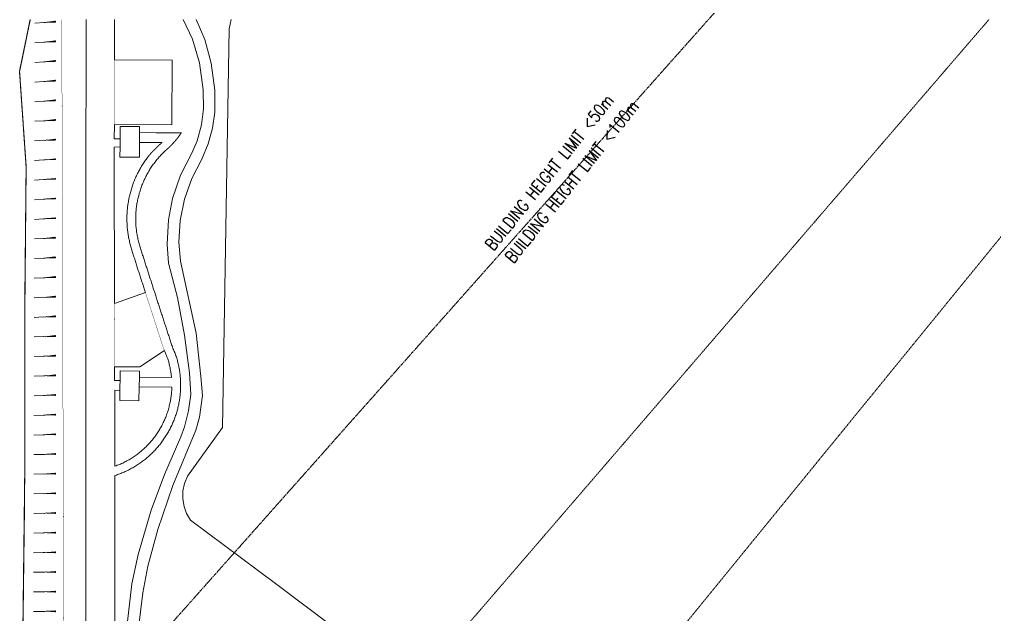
# Model space of a CAD drawing. Header units: millimetres. Extents: x 833924389 to 835767163, y 817400000 to 818811854.
# Drawn here: x 833941157 to 834141050, y 817878026 to 817999999 of the extents above; entities that cross this region are included whole.
import ezdxf

# ---------------------------------------------------------------- set-up
doc = ezdxf.new("R2010")
doc.units = ezdxf.units.MM
doc.header["$LTSCALE"] = 10
doc.header["$MEASUREMENT"] = 0
for name, pattern in [('11sw3b$0$B1_DASHED', [6.5, 1, 5, -0.5]), ('11sw3b$0$B1_HIDDEN', [5.5, 0, 5, -0.5]), ('CENTER', [2, 1.25, -0.25, 0.25, -0.25]), ('DGN Style 2', [15.39188, 9.235128, -6.156752]), ('HIDDEN', [0.375, 0.25, -0.125])]:
    doc.linetypes.add(name, pattern=pattern)
for name, color, linetype, lineweight in [('01_Base_Plan', 5, 'Continuous', 5), ('02_Buiding_Height_Limit', 1, 'CENTER', 18), ('11_Text', 7, 'Continuous', 25)]:
    doc.layers.add(name, color=color, linetype=linetype, lineweight=lineweight)
doc.styles.add('ROMANS', font='romans.shx', dxfattribs={"width": 0.8})
doc.linetypes.add('11sw3b$0$B1_BDYF', pattern='A,2.5,-0.5,[130,ltypeshp.shx,S=0.5,R=0,X=0,Y=0],-0.5', length=3.5)

# ---------------------------------------------------------------- blocks, each defined once
blk = doc.blocks.new('11sw3b$0$SLOPE')
at = {"linetype": 'Continuous'}
h = blk.add_hatch(color=0, dxfattribs=at)
edge = h.paths.add_edge_path()
edge.add_line((3.58, 0), (0.31, 0.41))
edge.add_ellipse((0.3, 0.01), major_axis=(0, 0.41), ratio=0.731707, start_angle=358.8413, end_angle=551.2243)
edge.add_line((0.3, -0.4), (3.58, 0))
at = {"color": 0, "linetype": 'Continuous'}
for p, q in [((3.58, 0), (0.3, 0.42)), ((0.3, -0.4), (3.58, 0)), ((3.58, 0), (3.88, -0.14)), ((3.88, -0.14), (4.48, 0.14)), ((4.48, 0.14), (5.18, 0)), ((5.18, 0), (9.13, 0))]:
    blk.add_line(p, q, dxfattribs=at)
blk.add_ellipse((0.3, 0.01), major_axis=(0, 0.41), ratio=0.731707, start_param=6.120326, end_param=9.620679, dxfattribs=at)

msp = doc.modelspace()

# ---------------------------------------------------------------- linework, layer by layer
at = {"layer": '01_Base_Plan', "linetype": '11sw3b$0$B1_HIDDEN'}
msp.add_line((833960652, 817991698), (833960610, 817978456), dxfattribs=at)
at = {"layer": '01_Base_Plan', "linetype": 'DGN Style 2', "flags": 128}
msp.add_lwpolyline([(834338622, 817759277), (834338622, 817759277), (834330916, 817747247), (834329804, 817745825), (834328533, 817744542), (834327121, 817743415), (834325588, 817742461), (834323954, 817741692), (834322242, 817741118), (834320064, 817740692), (834269700, 817740420), (834219947, 817740502), (834189157, 817741111), (834167964, 817742593), (834089219, 817741581), (834063785, 817741978), (834061978, 817741960), (834060171, 817741956), (834058364, 817741968), (834056557, 817741996), (834054750, 817742038), (834052944, 817742096), (834051139, 817742168), (834049333, 817742204), (834047545, 817742456), (834045800, 817742920), (834044123, 817743590), (834042570, 817744514), (834041023, 817745449), (834039482, 817746393), (834037701, 817747503), (834017750, 817760377), (834002137, 817771798), (833988178, 817785373), (833964222, 817813228), (833941494, 817845470), (833942147, 817900018), (833942261, 817909601), (833942223, 817939877), (833942513, 817969773), (833941157, 817989367), (833943346, 818000018)], dxfattribs=at)
at = {"layer": '01_Base_Plan', "flags": 128}
for points in [[(833941505, 817845450), (833942158, 817899998), (833942272, 817909581), (833942234, 817939857), (833942524, 817969753), (833941169, 817989347), (833943357, 817999998)], [(833954731, 817870112), (833954733, 817906490), (833954739, 817918466), (833954765, 817966346), (833954813, 817997396), (833954810, 817999998)]]:
    msp.add_lwpolyline(points, dxfattribs=at)
at = {"layer": '01_Base_Plan', "linetype": '11sw3b$0$B1_DASHED', "flags": 128}
msp.add_lwpolyline([(834429229, 817872532), (834429231, 817872528), (834429982, 817870602), (834430542, 817868884), (834431342, 817865505), (834430618, 817863856), (834429459, 817862478), (834427958, 817861482), (834426238, 817860949), (834424250, 817860949), (834407947, 817845723), (834402585, 817842839), (834387908, 817828448), (834381119, 817822825), (834376739, 817816234), (834357952, 817790582), (834352079, 817785795), (834346929, 817775094), (834338952, 817759753), (834330929, 817747229), (834329817, 817745807), (834328546, 817744523), (834327134, 817743397), (834325601, 817742443), (834323967, 817741674), (834322255, 817741100), (834320077, 817740674), (834269713, 817740402), (834219960, 817740484), (834189170, 817741093), (834167977, 817742575), (834089232, 817741562), (834063798, 817741960), (834061991, 817741941), (834060184, 817741938), (834058377, 817741950), (834056570, 817741977), (834054764, 817742020), (834052957, 817742077), (834051152, 817742150), (834049346, 817742186), (834047558, 817742438), (834045813, 817742902), (834044136, 817743572), (834042583, 817744496), (834041036, 817745430), (834039496, 817746375), (834037714, 817747485), (834017763, 817760359), (834002150, 817771780), (833988191, 817785355), (833964235, 817813209), (833941507, 817845452), (833942160, 817900000), (833942274, 817909583), (833942236, 817939859), (833942526, 817969755), (833941171, 817989349), (833943359, 818000000)], dxfattribs=at)
at = {"layer": '01_Base_Plan', "linetype": '11sw3b$0$B1_HIDDEN', "flags": 128}
for points in [[(834356476, 817806061), (834356475, 817806060), (834353345, 817801092), (834348163, 817792024), (834341985, 817781262), (834337800, 817773838), (834333913, 817766265), (834328532, 817756200), (834321657, 817754706), (834314881, 817753111), (834306767, 817751336), (834293676, 817749888), (834251067, 817749260), (834225535, 817749260), (834207535, 817749162), (834176426, 817748966), (834157350, 817748869), (834129069, 817748733), (834114286, 817749581), (834102048, 817750914), (834095263, 817751701), (834087629, 817752428), (834080481, 817754488), (834075513, 817755457), (834068485, 817749278), (834052249, 817749641), (834046190, 817753155), (834034647, 817759359), (834019853, 817769728), (834005821, 817781109), (833992622, 817793444), (833980320, 817806675), (833968978, 817820738), (833959702, 817834092), (833950299, 817849980), (833950140, 817900000), (833949823, 817999892), (833949823, 818000000)], [(833966967, 817944047), (833967022, 817943878), (833967097, 817943646), (833967173, 817943414), (833967248, 817943181), (833967324, 817942949), (833967399, 817942717), (833967475, 817942484), (833967550, 817942252), (833967626, 817942020), (833967701, 817941787), (833967777, 817941555), (833967852, 817941323), (833967928, 817941091), (833968003, 817940858), (833968079, 817940626), (833968154, 817940394), (833968230, 817940161), (833968305, 817939929), (833968381, 817939697), (833968456, 817939465), (833968532, 817939232), (833968607, 817939000), (833968683, 817938768), (833968758, 817938536), (833968834, 817938303), (833968909, 817938071), (833968985, 817937839), (833969060, 817937606), (833969136, 817937374), (833969211, 817937142), (833969286, 817936909), (833969362, 817936677), (833969437, 817936445), (833969512, 817936212), (833969588, 817935980), (833969663, 817935748), (833969738, 817935515), (833969814, 817935283), (833969888, 817935051), (833969963, 817934818), (833970037, 817934585), (833970112, 817934353), (833970186, 817934120), (833970261, 817933888), (833970337, 817933655), (833970413, 817933423), (833970491, 817933192), (833970569, 817932960), (833970649, 817932730), (833970731, 817932500), (833970816, 817932271), (833970864, 817932148)], [(833960637, 817941809), (833960637, 817941560), (833960657, 817928807)]]:
    msp.add_lwpolyline(points, dxfattribs=at)
at = {"layer": '01_Base_Plan', "linetype": '11sw3b$0$B1_BDYF', "flags": 128}
for points in [[(834160589, 817753870), (834160584, 817753869), (834157830, 817753459), (834154472, 817753500), (834107596, 817754628), (834105227, 817755065), (834099366, 817758699), (834095050, 817760885), (834078358, 817762168), (834061881, 817758152), (834053647, 817756048), (834053643, 817756047), (834050265, 817755184), (834034550, 817763579), (834027603, 817769122), (834004658, 817788360), (833990092, 817802139), (833986430, 817806342), (833974076, 817821522), (833965647, 817833639), (833957767, 817846110), (833956261, 817849957), (833954733, 817870114), (833954735, 817906492), (833954741, 817918468), (833954767, 817966348), (833954815, 817997398), (833954812, 818000000)], [(834005075, 817875784), (834004958, 817875871), (833993616, 817884351), (833976235, 817897344), (833975427, 817898707), (833974886, 817900196), (833974631, 817901760), (833974671, 817903345), (833975004, 817904894), (833975620, 817906354), (833982802, 817916344), (833984151, 817998092), (833984535, 818000000)]]:
    msp.add_lwpolyline(points, dxfattribs=at)
at = {"layer": '01_Base_Plan', "linetype": 'Continuous', "flags": 128}
for points in [[(833960610, 817978456), (833972415, 817978419), (833972457, 817991661), (833960652, 817991698), (833960619, 818000000)], [(833974720, 818000000), (833976601, 817995948), (833978050, 817991134), (833978842, 817985604), (833978910, 817981696), (833978460, 817978373), (833977558, 817975144), (833976464, 817972574), (833974197, 817968087), (833972552, 817963336), (833971690, 817958952), (833971412, 817953932), (833971722, 817950035), (833973520, 817942996), (833974989, 817935312), (833976010, 817927551), (833976288, 817923096), (833975838, 817919768), (833975016, 817916518), (833974249, 817914418), (833970867, 817906749), (833968175, 817899404), (833965473, 817890295), (833964191, 817884288), (833963088, 817874848)], [(833977402, 818000000), (833979130, 817995879), (833980464, 817991031), (833981212, 817985494), (833981212, 817981027), (833980724, 817977710), (833979831, 817974478), (833978543, 817971383), (833976505, 817967406), (833975015, 817963193), (833974125, 817958814), (833973853, 817954353), (833974148, 817950456), (833977380, 817935720), (833978365, 817926828), (833978646, 817922934), (833978043, 817918497), (833977339, 817915797), (833972588, 817904458), (833969487, 817895479), (833967437, 817887928), (833966420, 817882435), (833965495, 817874665)], [(833961767, 817975524), (833960591, 817975526), (833960610, 817978456)], [(833965742, 817971775), (833961760, 817971783), (833961764, 817973871), (833961767, 817975524), (833961770, 817976824), (833961771, 817977307), (833961772, 817978044), (833965754, 817978037), (833965753, 817977300), (833965752, 817976808), (833965748, 817974808), (833965746, 817973863), (833965742, 817971775)], [(833974341, 817976783), (833969185, 817976794), (833965752, 817976807)], [(833974341, 817976783), (833974335, 817976774), (833974325, 817976760), (833974316, 817976746), (833974306, 817976732), (833974296, 817976717), (833974287, 817976703), (833974277, 817976689), (833974267, 817976674), (833974258, 817976660), (833974248, 817976646), (833974238, 817976632), (833974229, 817976617), (833974219, 817976603), (833974209, 817976589), (833974199, 817976575), (833974190, 817976561), (833974180, 817976546), (833974170, 817976532), (833974160, 817976518), (833974150, 817976504), (833974140, 817976490), (833974130, 817976476), (833974121, 817976461), (833974111, 817976447), (833974101, 817976433), (833974091, 817976419), (833974081, 817976405), (833974071, 817976391), (833974061, 817976377), (833974051, 817976363), (833974041, 817976349), (833974031, 817976335), (833974021, 817976321), (833974011, 817976307), (833974001, 817976293), (833973991, 817976279), (833973981, 817976265), (833973971, 817976251), (833973961, 817976237), (833973950, 817976223), (833973940, 817976209), (833973930, 817976195), (833973920, 817976181), (833973910, 817976167), (833973900, 817976153), (833973890, 817976139), (833973879, 817976125), (833973869, 817976111), (833973859, 817976098), (833973849, 817976084), (833973838, 817976070), (833973828, 817976056), (833973818, 817976042), (833973808, 817976028), (833973797, 817976014), (833973787, 817976001), (833973776, 817975987), (833973766, 817975973), (833973756, 817975959), (833973745, 817975945), (833973735, 817975932), (833973725, 817975918), (833973714, 817975904), (833973704, 817975890), (833973693, 817975877), (833973683, 817975863), (833973672, 817975849), (833973662, 817975836), (833973651, 817975822), (833973641, 817975808), (833973630, 817975795), (833973620, 817975781), (833973609, 817975768), (833973599, 817975754), (833973588, 817975740), (833973577, 817975727), (833973567, 817975713), (833973556, 817975699), (833973546, 817975686), (833973535, 817975672), (833973524, 817975659), (833973514, 817975645), (833973503, 817975632), (833973492, 817975618), (833973482, 817975605), (833973471, 817975591), (833973460, 817975578), (833973449, 817975564), (833973438, 817975551), (833973428, 817975537), (833973417, 817975524), (833973406, 817975510), (833973395, 817975497), (833973384, 817975484), (833973374, 817975470), (833973363, 817975457), (833973352, 817975443), (833973341, 817975430), (833973330, 817975417), (833973319, 817975403), (833973308, 817975390), (833973297, 817975377), (833973286, 817975363), (833973275, 817975350), (833973264, 817975337), (833973253, 817975323), (833973242, 817975310), (833973231, 817975297), (833973220, 817975284), (833973209, 817975270), (833973198, 817975257), (833973187, 817975244), (833973176, 817975231), (833973165, 817975217), (833973154, 817975204), (833973143, 817975191), (833973132, 817975178), (833973121, 817975165), (833973109, 817975152), (833973098, 817975138), (833973087, 817975125), (833973076, 817975112), (833973065, 817975099), (833973054, 817975086), (833973042, 817975073), (833973031, 817975060), (833973020, 817975047), (833973008, 817975034), (833972997, 817975021), (833972986, 817975008), (833972975, 817974995), (833972963, 817974982), (833972952, 817974969), (833972941, 817974956), (833972929, 817974943), (833972918, 817974930), (833972906, 817974917), (833972895, 817974904), (833972884, 817974891), (833972872, 817974878), (833972861, 817974865), (833972849, 817974852), (833972838, 817974839), (833972826, 817974826), (833972815, 817974814), (833972804, 817974801), (833972792, 817974788), (833972780, 817974775), (833972769, 817974762), (833972757, 817974749), (833972746, 817974737), (833972734, 817974724), (833972723, 817974711), (833972711, 817974698), (833972700, 817974686), (833972688, 817974673), (833972676, 817974660), (833972665, 817974647), (833972653, 817974635), (833972641, 817974622), (833972630, 817974609), (833972618, 817974596), (833972606, 817974584), (833972594, 817974571), (833972583, 817974559), (833972571, 817974546), (833972559, 817974533), (833972548, 817974521), (833972536, 817974508), (833972524, 817974496), (833972512, 817974483), (833972500, 817974470), (833972488, 817974458), (833972477, 817974445), (833972465, 817974433), (833972453, 817974420), (833972441, 817974408), (833972429, 817974395), (833972417, 817974383), (833972405, 817974370), (833972393, 817974358), (833972382, 817974346), (833972370, 817974333), (833972358, 817974321), (833972346, 817974308), (833972334, 817974296), (833972322, 817974283), (833972310, 817974271), (833972298, 817974259), (833972286, 817974246), (833972274, 817974234), (833972261, 817974222), (833972249, 817974209), (833972237, 817974197), (833972225, 817974185), (833972213, 817974172), (833972201, 817974160), (833972189, 817974148), (833972177, 817974136), (833972164, 817974124), (833972152, 817974111), (833972140, 817974099), (833972128, 817974087), (833972116, 817974075), (833972104, 817974062), (833972091, 817974050), (833972079, 817974038), (833972067, 817974026), (833972055, 817974014), (833972042, 817974002), (833972030, 817973990), (833972018, 817973978), (833972006, 817973966), (833971993, 817973953), (833971981, 817973941), (833971968, 817973929), (833971956, 817973917), (833971944, 817973905), (833971931, 817973893), (833971919, 817973881), (833971907, 817973869), (833971894, 817973857), (833971882, 817973845), (833971869, 817973833), (833971857, 817973822), (833971844, 817973810), (833971832, 817973798), (833971820, 817973786), (833971807, 817973774), (833971794, 817973762), (833971782, 817973750), (833971770, 817973738), (833971757, 817973727), (833971744, 817973715), (833971732, 817973703), (833971719, 817973691), (833971707, 817973679), (833971694, 817973667), (833971682, 817973656), (833971669, 817973644), (833971656, 817973632), (833971644, 817973620), (833971631, 817973609), (833971618, 817973597), (833971606, 817973585), (833971593, 817973574), (833971580, 817973562), (833971568, 817973550), (833971555, 817973539), (833971542, 817973527), (833971529, 817973516), (833971517, 817973504), (833971504, 817973492), (833971491, 817973481), (833971478, 817973469), (833971465, 817973458), (833971453, 817973446), (833971440, 817973434), (833971427, 817973423), (833971414, 817973411), (833971401, 817973400), (833971388, 817973388), (833971376, 817973377), (833971363, 817973365), (833971350, 817973354), (833971337, 817973343), (833971324, 817973331), (833971311, 817973320), (833971298, 817973308), (833971285, 817973297), (833971272, 817973286), (833971259, 817973274), (833971246, 817973263), (833971233, 817973252), (833971220, 817973240), (833971207, 817973229), (833971194, 817973218), (833971181, 817973206), (833971168, 817973195), (833971155, 817973184), (833971142, 817973173), (833971129, 817973161), (833971116, 817973150), (833971103, 817973139), (833971007, 817973061)], [(833961764, 817973871), (833960574, 817973846), (833960592, 817971786), (833960637, 817941809), (833966967, 817944047), (833966947, 817944110), (833966894, 817944273), (833966871, 817944343), (833966796, 817944575), (833966721, 817944808), (833966646, 817945040), (833966570, 817945272), (833966495, 817945505), (833966420, 817945737), (833966345, 817945969), (833966270, 817946202), (833966194, 817946434), (833966120, 817946667), (833966044, 817946899), (833965970, 817947132), (833965894, 817947364), (833965820, 817947596), (833965745, 817947829), (833965670, 817948061), (833965595, 817948294), (833965520, 817948526), (833965446, 817948759), (833965371, 817948991), (833965296, 817949224), (833965222, 817949456), (833965147, 817949689), (833965073, 817949922), (833964998, 817950154), (833964924, 817950387), (833964850, 817950620), (833964776, 817950852), (833964702, 817951085), (833964627, 817951318), (833964553, 817951550), (833964479, 817951783), (833964405, 817952016), (833964332, 817952249), (833964258, 817952481), (833964184, 817952714), (833964111, 817952947), (833964041, 817953181), (833963974, 817953416), (833963911, 817953652), (833963850, 817953889), (833963791, 817954126), (833963735, 817954364), (833963680, 817954602), (833963627, 817954840), (833963576, 817955079), (833963529, 817955319), (833963486, 817955559), (833963445, 817955800), (833963408, 817956042), (833963373, 817956284), (833963341, 817956526), (833963311, 817956768), (833963284, 817957011), (833963261, 817957254), (833963240, 817957498), (833963223, 817957742), (833963210, 817957985), (833963199, 817958229), (833963190, 817958473), (833963184, 817958718), (833963180, 817958962), (833963178, 817959207), (833963180, 817959451), (833963186, 817959695), (833963195, 817959939), (833963207, 817960183), (833963222, 817960427), (833963238, 817960671), (833963258, 817960914), (833963279, 817961158), (833963304, 817961401), (833963332, 817961644), (833963362, 817961886), (833963396, 817962128), (833963432, 817962369), (833963471, 817962610), (833963514, 817962851), (833963558, 817963091), (833963606, 817963331), (833963657, 817963570), (833963710, 817963809), (833963766, 817964047), (833963825, 817964283), (833963886, 817964520), (833963951, 817964756), (833964018, 817964991), (833964088, 817965225), (833964160, 817965458), (833964236, 817965691), (833964314, 817965922), (833964394, 817966153), (833964477, 817966382), (833964562, 817966611), (833964650, 817966840), (833964741, 817967067), (833964834, 817967293), (833964931, 817967518), (833965030, 817967741), (833965134, 817967962), (833965240, 817968182), (833965349, 817968400), (833965460, 817968617), (833965574, 817968834), (833965689, 817969050), (833965806, 817969264), (833965925, 817969478), (833966047, 817969690), (833966170, 817969901), (833966296, 817970110), (833966424, 817970318), (833966555, 817970524), (833966688, 817970728), (833966826, 817970930), (833966966, 817971130), (833967109, 817971328), (833967254, 817971525), (833967402, 817971720), (833967444, 817971776), (833967546, 817971909), (833967685, 817972074), (833967693, 817972083), (833967700, 817972091), (833967707, 817972100), (833967714, 817972109), (833967722, 817972117), (833967729, 817972126), (833967736, 817972135), (833967744, 817972143), (833967751, 817972152), (833967758, 817972160), (833967766, 817972169), (833967773, 817972178), (833967780, 817972186), (833967788, 817972195), (833967795, 817972203), (833967802, 817972212), (833967810, 817972220), (833967817, 817972229), (833967824, 817972237), (833967832, 817972246), (833967839, 817972254), (833967846, 817972263), (833967854, 817972272), (833967861, 817972280), (833967868, 817972289), (833967876, 817972297), (833967883, 817972306), (833967890, 817972314), (833967898, 817972323), (833967905, 817972331), (833967913, 817972340), (833967920, 817972348), (833967927, 817972357), (833967935, 817972365), (833967942, 817972374), (833967950, 817972382), (833967957, 817972391), (833967964, 817972399), (833967972, 817972408), (833967979, 817972416), (833967987, 817972425), (833967994, 817972433), (833968002, 817972442), (833968009, 817972450), (833968017, 817972458), (833968024, 817972467), (833968032, 817972475), (833968039, 817972484), (833968046, 817972492), (833968054, 817972501), (833968061, 817972509), (833968069, 817972518), (833968076, 817972526), (833968084, 817972534), (833968091, 817972543), (833968099, 817972551), (833968106, 817972560), (833968114, 817972568), (833968121, 817972576), (833968129, 817972585), (833968136, 817972593), (833968144, 817972602), (833968152, 817972610), (833968159, 817972618), (833968167, 817972627), (833968174, 817972635), (833968182, 817972644), (833968189, 817972652), (833968197, 817972660), (833968204, 817972669), (833968212, 817972677), (833968220, 817972685), (833968227, 817972694), (833968235, 817972702), (833968242, 817972710), (833968250, 817972719), (833968257, 817972727), (833968265, 817972735), (833968273, 817972744), (833968280, 817972752), (833968288, 817972760), (833968295, 817972769), (833968303, 817972777), (833968311, 817972785), (833968318, 817972794), (833968326, 817972802), (833968334, 817972810), (833968341, 817972819), (833968349, 817972827), (833968356, 817972835), (833968364, 817972843), (833968372, 817972852), (833968379, 817972860), (833968387, 817972868), (833968395, 817972876), (833968402, 817972885), (833968410, 817972893), (833968418, 817972901), (833968425, 817972909), (833968433, 817972918), (833968441, 817972926), (833968448, 817972934), (833968456, 817972943), (833968464, 817972951), (833968472, 817972959), (833968479, 817972967), (833968487, 817972975), (833968495, 817972984), (833968502, 817972992), (833968510, 817973000), (833968518, 817973008), (833968526, 817973016), (833968533, 817973025), (833968541, 817973033), (833968549, 817973041), (833968557, 817973049), (833968564, 817973057), (833968572, 817973066), (833968580, 817973074), (833968588, 817973082), (833968595, 817973090), (833968603, 817973098), (833968611, 817973106), (833968619, 817973115), (833968626, 817973123), (833968634, 817973131), (833968642, 817973139), (833968650, 817973147), (833968658, 817973155), (833968666, 817973163), (833968673, 817973172), (833968681, 817973180), (833968689, 817973188), (833968697, 817973196), (833968705, 817973204), (833968712, 817973212), (833968720, 817973220), (833968728, 817973228), (833968736, 817973236), (833968744, 817973244), (833968752, 817973253), (833968760, 817973261), (833968767, 817973269), (833968775, 817973277), (833968783, 817973285), (833968791, 817973293), (833968799, 817973301), (833968807, 817973309), (833968815, 817973317), (833968822, 817973325), (833968830, 817973333), (833968838, 817973341), (833968846, 817973349), (833968854, 817973357), (833968862, 817973365), (833968870, 817973374), (833968878, 817973382), (833968886, 817973390), (833968894, 817973398), (833968902, 817973406), (833968910, 817973414), (833968918, 817973422), (833968926, 817973430), (833968933, 817973438), (833968941, 817973446), (833968949, 817973454), (833968957, 817973462), (833968965, 817973470), (833968973, 817973477), (833968981, 817973486), (833968989, 817973493), (833968997, 817973501), (833969005, 817973509), (833969013, 817973517), (833969021, 817973525), (833969029, 817973533), (833969037, 817973541), (833969045, 817973549), (833969053, 817973557), (833969061, 817973565), (833969069, 817973573), (833969077, 817973581), (833969085, 817973589), (833969093, 817973597), (833969101, 817973605), (833969109, 817973613), (833969117, 817973620), (833969125, 817973628), (833969133, 817973636), (833969141, 817973644), (833969149, 817973652), (833969158, 817973660), (833969166, 817973668), (833969174, 817973676), (833969182, 817973683), (833969190, 817973691), (833969198, 817973699), (833969206, 817973707), (833969214, 817973715), (833969222, 817973723), (833969230, 817973731), (833969238, 817973739), (833969246, 817973746), (833969254, 817973754), (833969263, 817973762), (833969271, 817973770), (833969279, 817973778), (833969287, 817973785), (833969295, 817973793), (833969303, 817973801), (833969311, 817973809), (833969319, 817973817), (833969328, 817973824), (833969336, 817973832), (833969344, 817973840), (833969352, 817973848), (833969360, 817973856), (833969368, 817973864), (833969376, 817973871), (833969385, 817973879), (833969393, 817973887), (833969401, 817973894), (833969409, 817973902), (833969417, 817973910), (833969426, 817973918), (833969434, 817973926), (833969442, 817973933), (833969450, 817973941), (833969458, 817973949), (833969466, 817973956), (833969475, 817973964), (833969483, 817973972), (833969491, 817973980), (833969499, 817973987), (833969508, 817973995), (833969516, 817974003), (833969524, 817974011), (833969532, 817974018), (833969540, 817974026), (833969549, 817974034), (833969557, 817974041), (833969565, 817974049), (833969574, 817974057), (833969582, 817974064), (833969590, 817974072), (833969598, 817974080), (833969607, 817974087), (833969615, 817974095), (833969623, 817974103), (833969631, 817974110), (833969640, 817974118), (833969648, 817974125), (833969656, 817974133), (833969665, 817974141), (833969673, 817974148), (833969681, 817974156), (833969690, 817974164), (833969698, 817974171), (833969706, 817974179), (833969714, 817974186), (833969723, 817974194), (833969731, 817974202), (833969739, 817974209), (833969748, 817974217), (833969756, 817974224), (833969764, 817974232), (833969773, 817974240), (833969781, 817974247), (833969790, 817974255), (833969798, 817974262), (833969806, 817974270), (833969815, 817974278), (833969823, 817974285), (833969831, 817974293), (833969840, 817974300), (833969848, 817974308), (833969856, 817974315), (833969865, 817974323), (833969873, 817974330), (833969882, 817974338), (833969890, 817974345), (833969898, 817974353), (833969907, 817974360), (833969915, 817974368), (833969924, 817974375), (833969932, 817974383), (833969940, 817974390), (833969949, 817974398), (833969957, 817974405), (833969966, 817974413), (833969974, 817974420), (833969983, 817974428), (833969991, 817974435), (833970000, 817974443), (833970008, 817974450), (833970016, 817974458), (833970025, 817974465), (833970033, 817974472), (833970042, 817974480), (833970050, 817974487), (833970059, 817974495), (833970067, 817974502), (833970076, 817974510), (833970084, 817974517), (833970093, 817974524), (833970101, 817974532), (833970110, 817974539), (833970118, 817974547), (833970127, 817974554), (833970135, 817974562), (833970144, 817974569), (833970152, 817974576), (833970161, 817974584), (833970169, 817974591), (833970178, 817974598), (833970186, 817974606), (833970195, 817974613), (833970204, 817974620), (833970212, 817974628), (833970221, 817974635), (833970229, 817974643), (833970238, 817974650), (833970246, 817974657), (833970255, 817974665), (833970263, 817974672), (833970272, 817974679), (833970280, 817974687), (833970289, 817974694), (833970298, 817974701), (833970306, 817974708), (833970315, 817974716), (833970323, 817974723), (833970332, 817974730), (833970341, 817974738), (833970349, 817974745), (833970358, 817974752), (833970366, 817974760), (833970375, 817974767), (833970384, 817974774), (833970392, 817974781), (833970404, 817974792), (833965748, 817974808)], [(833971007, 817973061), (833970830, 817972893), (833970655, 817972722), (833970482, 817972549), (833970312, 817972374), (833970144, 817972196), (833969978, 817972016), (833969814, 817971835), (833969653, 817971651), (833969494, 817971465), (833969338, 817971278), (833969184, 817971089), (833969033, 817970897), (833968883, 817970703), (833968737, 817970507), (833968592, 817970310), (833968450, 817970110), (833968311, 817969909), (833968175, 817969707), (833968041, 817969502), (833967910, 817969297), (833967782, 817969089), (833967656, 817968880), (833967532, 817968668), (833967412, 817968456), (833967294, 817968241), (833967179, 817968025), (833967066, 817967808), (833966957, 817967590), (833966850, 817967370), (833966746, 817967150), (833966646, 817966927), (833966547, 817966704), (833966452, 817966478), (833966359, 817966252), (833966270, 817966024), (833966183, 817965795), (833966099, 817965566), (833966018, 817965335), (833965940, 817965104), (833965866, 817964872), (833965794, 817964638), (833965725, 817964404), (833965659, 817964168), (833965596, 817963932), (833965536, 817963695), (833965479, 817963457), (833965425, 817963218), (833965374, 817962979), (833965327, 817962740), (833965282, 817962500), (833965241, 817962260), (833965202, 817962018), (833965167, 817961776), (833965134, 817961534), (833965105, 817961291), (833965079, 817961047), (833965056, 817960804), (833965036, 817960561), (833965019, 817960318), (833965005, 817960074), (833964995, 817959830), (833964988, 817959585), (833964983, 817959341), (833964982, 817959096), (833964984, 817958851), (833964989, 817958607), (833964997, 817958363), (833965008, 817958119), (833965023, 817957875), (833965040, 817957632), (833965061, 817957388), (833965084, 817957145), (833965111, 817956902), (833965141, 817956659), (833965174, 817956416), (833965210, 817956175), (833965250, 817955933), (833965292, 817955693), (833965338, 817955454), (833965390, 817955216), (833965446, 817954978), (833965506, 817954741), (833965567, 817954505), (833965631, 817954268), (833965694, 817954032), (833965758, 817953796), (833965820, 817953560), (833965882, 817953324), (833965958, 817953091), (833966033, 817952859), (833966108, 817952626), (833966183, 817952394), (833966258, 817952162), (833966333, 817951929), (833966408, 817951697), (833966483, 817951464), (833966558, 817951232), (833966633, 817950999), (833966708, 817950767), (833966783, 817950534), (833966858, 817950302), (833966933, 817950069), (833967008, 817949837), (833967082, 817949604), (833967157, 817949372), (833967232, 817949140), (833967307, 817948907), (833967382, 817948674), (833967456, 817948442), (833967531, 817948210), (833967606, 817947977), (833967681, 817947744), (833967756, 817947512), (833967830, 817947279), (833967905, 817947047), (833967980, 817946814), (833968055, 817946582), (833968129, 817946349), (833968204, 817946117), (833968279, 817945884), (833968354, 817945652), (833968428, 817945419), (833968503, 817945187), (833968578, 817944954), (833968653, 817944722), (833968728, 817944489), (833968802, 817944257), (833968877, 817944024), (833968952, 817943792), (833969027, 817943559), (833969102, 817943327), (833969176, 817943094), (833969251, 817942862), (833969326, 817942629), (833969401, 817942397), (833969476, 817942164), (833969551, 817941932), (833969626, 817941699), (833969701, 817941467), (833969776, 817941234), (833969851, 817941002), (833969926, 817940770), (833970002, 817940537), (833970077, 817940305), (833970152, 817940072), (833970227, 817939840), (833970302, 817939608), (833970378, 817939375), (833970453, 817939143), (833970528, 817938911), (833970604, 817938678), (833970679, 817938446), (833970754, 817938214), (833970830, 817937982), (833970906, 817937749), (833970981, 817937517), (833971057, 817937285), (833971132, 817937053), (833971208, 817936821), (833971284, 817936588), (833971360, 817936356), (833971436, 817936124), (833971511, 817935892), (833971587, 817935660), (833971663, 817935428), (833971740, 817935196), (833971816, 817934964), (833971892, 817934732), (833971968, 817934500), (833972044, 817934268), (833972121, 817934036), (833972197, 817933804), (833972274, 817933572), (833972350, 817933340), (833972428, 817933108), (833972511, 817932879), (833972599, 817932651), (833972691, 817932424), (833972786, 817932199), (833972880, 817931973), (833972974, 817931747), (833973066, 817931521), (833973154, 817931293), (833973236, 817931064), (833973312, 817930832), (833973383, 817930598), (833973451, 817930364), (833973517, 817930128), (833973579, 817929892), (833973639, 817929654), (833973695, 817929416), (833973749, 817929178), (833973799, 817928938), (833973847, 817928699), (833973891, 817928459), (833973933, 817928219), (833973971, 817927977), (833974006, 817927736), (833974039, 817927493), (833974068, 817927250), (833974094, 817927007), (833974118, 817926763), (833974138, 817926520), (833974155, 817926276), (833974169, 817926032), (833974180, 817925788), (833974188, 817925545), (833974193, 817925300), (833974195, 817925056), (833974194, 817924811), (833974189, 817924566), (833974182, 817924322), (833974171, 817924077), (833974158, 817923833), (833974141, 817923590), (833974122, 817923346), (833974099, 817923104), (833974073, 817922861), (833974044, 817922618), (833974013, 817922375), (833973978, 817922133), (833973940, 817921892), (833973899, 817921650), (833973855, 817921410), (833973808, 817921170), (833973758, 817920931), (833973705, 817920693), (833973649, 817920455), (833973590, 817920218), (833973528, 817919982), (833973463, 817919746), (833973395, 817919511), (833973325, 817919276), (833973251, 817919043), (833973174, 817918811), (833973095, 817918580), (833973013, 817918351), (833972928, 817918122), (833972839, 817917894), (833972748, 817917667), (833972654, 817917441), (833972558, 817917216), (833972458, 817916993), (833972356, 817916771), (833972250, 817916550), (833972143, 817916331), (833972032, 817916113), (833971919, 817915897), (833971804, 817915682), (833971685, 817915469), (833971563, 817915256), (833971439, 817915045), (833971312, 817914836), (833971183, 817914628), (833971051, 817914422), (833970917, 817914218), (833970780, 817914016), (833970641, 817913816), (833970499, 817913617), (833970354, 817913420), (833970207, 817913225), (833970058, 817913031), (833969906, 817912839), (833969751, 817912649), (833969595, 817912462), (833969436, 817912276), (833969275, 817912092), (833969112, 817911911), (833968946, 817911732), (833968778, 817911555), (833968608, 817911379), (833968435, 817911206), (833968260, 817911034), (833968084, 817910865), (833967905, 817910698), (833967724, 817910534), (833967541, 817910372), (833967356, 817910212), (833967170, 817910056), (833966981, 817909901), (833966790, 817909748), (833966597, 817909598), (833966402, 817909450), (833966206, 817909304), (833966007, 817909161), (833965807, 817909020), (833965605, 817908882), (833965402, 817908747), (833965197, 817908615), (833964991, 817908485), (833964782, 817908357), (833964572, 817908232), (833964360, 817908110), (833964147, 817907990), (833963932, 817907873), (833963716, 817907758), (833963498, 817907647), (833963280, 817907538), (833963060, 817907432), (833962838, 817907330), (833962615, 817907233), (833962389, 817907140), (833962162, 817907050), (833961934, 817906962), (833961705, 817906876), (833961476, 817906791), (833961247, 817906706), (833961018, 817906619), (833960699, 817906496), (833960722, 817870342)], [(833965727, 817926681), (833972322, 817926614), (833972320, 817926633), (833972296, 817926876), (833972268, 817927119), (833972238, 817927361), (833972204, 817927603), (833972166, 817927844), (833972125, 817928086), (833972081, 817928326), (833972034, 817928566), (833971984, 817928805), (833971931, 817929043), (833971876, 817929281), (833971817, 817929518), (833971754, 817929755), (833971687, 817929990), (833971615, 817930224), (833971539, 817930455), (833971456, 817930685), (833971369, 817930913), (833971302, 817931080), (833971278, 817931140), (833971185, 817931366), (833971091, 817931591), (833970997, 817931817), (833970905, 817932043), (833970864, 817932148), (833965857, 817928815), (833960657, 817928807), (833960661, 817925995), (833961781, 817925977)], [(833965641, 817921808), (833961709, 817921877), (833961746, 817923977), (833961760, 817924747), (833961781, 817925977), (833961794, 817926721), (833961817, 817927986), (833965749, 817927917), (833965727, 817926681), (833965692, 817924708), (833965641, 817921808)], [(833965692, 817924708), (833972384, 817924640), (833972379, 817924436), (833972369, 817924192), (833972356, 817923948), (833972341, 817923704), (833972322, 817923461), (833972300, 817923217), (833972275, 817922974), (833972246, 817922731), (833972214, 817922489), (833972176, 817922247), (833972135, 817922006), (833972088, 817921767), (833972037, 817921528), (833971985, 817921290), (833971930, 817921051), (833971874, 817920813), (833971814, 817920576), (833971752, 817920339), (833971687, 817920103), (833971619, 817919869), (833971547, 817919636), (833971471, 817919404), (833971392, 817919173), (833971310, 817918943), (833971224, 817918714), (833971135, 817918487), (833971042, 817918260), (833970947, 817918034), (833970849, 817917810), (833970747, 817917588), (833970643, 817917367), (833970536, 817917148), (833970425, 817916931), (833970311, 817916714), (833970194, 817916500), (833970074, 817916287), (833969951, 817916075), (833969826, 817915865), (833969697, 817915657), (833969566, 817915450), (833969433, 817915246), (833969298, 817915043), (833969159, 817914842), (833969018, 817914642), (833968873, 817914445), (833968726, 817914250), (833968575, 817914057), (833968422, 817913866), (833968265, 817913678), (833968106, 817913493), (833967945, 817913310), (833967781, 817913129), (833967614, 817912951), (833967445, 817912774), (833967274, 817912600), (833967101, 817912427), (833966925, 817912256), (833966747, 817912088), (833966568, 817911923), (833966386, 817911759), (833966202, 817911598), (833966017, 817911440), (833965829, 817911285), (833965638, 817911132), (833965445, 817910982), (833965249, 817910834), (833965051, 817910690), (833964852, 817910549), (833964650, 817910411), (833964446, 817910276), (833964241, 817910145), (833964034, 817910015), (833963825, 817909888), (833963615, 817909763), (833963402, 817909642), (833963189, 817909523), (833962973, 817909406), (833962757, 817909293), (833962539, 817909183), (833962319, 817909076), (833962098, 817908974), (833961875, 817908876), (833961649, 817908784), (833961422, 817908694), (833961193, 817908607), (833960964, 817908522), (833960696, 817908423), (833960693, 817923994), (833961746, 817923977)]]:
    msp.add_lwpolyline(points, dxfattribs=at)
at = {"layer": '01_Base_Plan', "linetype": 'HIDDEN', "ltscale": 20, "flags": 128}
for points in [[(834139922, 818000000), (834033585, 817876599), (834011233, 817850660), (833997428, 817834639), (833995064, 817831895), (833986628, 817822106), (833985134, 817820373), (833983858, 817818891), (833971591, 817804656)], [(834178722, 818000000), (834059889, 817854330), (834038148, 817827680), (834035947, 817824982), (834032006, 817820151), (834023308, 817809489), (834021017, 817806681), (834013625, 817797619), (834011900, 817795505), (834009256, 817792263), (833996984, 817777220)]]:
    msp.add_lwpolyline(points, dxfattribs=at)
at = {"layer": '02_Buiding_Height_Limit', "ltscale": 20}
msp.add_lwpolyline([(833943041, 817843276), (834229920, 818165888), (834233149, 818169519)], dxfattribs=at)

# ---------------------------------------------------------------- block references
at = {"layer": '01_Base_Plan', "linetype": 'Continuous', "zscale": 1000}
for p, xscale, yscale, rotation in [((833948567, 817999581), 466.6739670024764, 233.3369835012381, 184.830933211715), ((833948567, 817995551), 467.6595123375679, 233.8297561687839, 184.6859743822852), ((833948567, 817991522), 468.6815593517303, 234.3407796758652, 184.5419645004687), ((833948567, 817987493), 469.6671046868091, 234.8335523434045, 184.3989512522425), ((833948567, 817983463), 470.689151700978, 235.344575850489, 184.2559754090449), ((833948567, 817979434), 471.6746970360633, 235.8373485180317, 184.1139631959109), ((833948567, 817975405), 472.696744050234, 236.3483720251169, 183.9730531774394), ((833948567, 817971376), 473.7187910643891, 236.8593955321946, 183.8319769953391), ((833948567, 817967346), 474.7408380785478, 237.3704190392739, 183.6910073214706), ((833948567, 817963317), 475.7628850927102, 237.8814425463551, 183.5519847858447), ((833948567, 817959288), 476.7849321068812, 238.3924660534406, 183.4130493157164), ((833948567, 817955258), 477.8069791210355, 238.9034895605177, 183.2739451822056), ((833948567, 817951229), 478.8290261352029, 239.4145130676015, 183.1359730439429), ((833948567, 817947200), 479.8510731493649, 239.9255365746823, 182.9990018564108), ((833948567, 817943170), 480.9096218426087, 240.4548109213043, 182.8620208484751), ((833948567, 817939141), 481.931668856771, 240.9658344283855, 182.7259951936492), ((833948567, 817935112), 482.9902175500038, 241.4951087750019, 182.5910128131233), ((833948567, 817931082), 484.01226456417, 242.006132282085, 182.4560446367516), ((833948567, 817927053), 485.0708132574103, 242.5354066287051, 182.3220003801637), ((833948567, 817923024), 486.0928602715802, 243.04643013579, 182.1879442478233), ((833948567, 817918995), 487.1514089648163, 243.5757044824081, 182.0549468907716), ((833948567, 817914965), 488.2099576580509, 244.1049788290254, 181.9220266455235), ((833948567, 817910936), 489.2685063512855, 244.6342531756427, 181.7899506763636), ((833948567, 817906907), 490.3270550445386, 245.1635275222693, 181.6579411577463), ((833948567, 817902877), 491.3856037377715, 245.6928018688858, 181.5280393852869), ((833948567, 817898848), 492.4441524310114, 246.2220762155057, 181.3970505634125), ((833948567, 817894819), 493.5027011242522, 246.7513505621261, 181.2670109222729), ((833948567, 817890789), 494.5977514965697, 247.2988757482848, 181.1379552418243), ((833948567, 817886760), 495.6563001898155, 247.8281500949077, 181.0100597245307), ((833948567, 817882731), 496.7148488830485, 248.3574244415243, 180.8810717226581), ((833948567, 817878702), 497.8098992553693, 248.9049496276847, 180.7539660661457)]:
    msp.add_blockref('11sw3b$0$SLOPE', p, dxfattribs=dict(at, xscale=xscale, yscale=yscale, rotation=rotation))

# ---------------------------------------------------------------- texts
at = {"layer": '11_Text', "char_height": 2500, "attachment_point": 1, "rotation": 51.26959, "line_spacing_factor": 1.204819, "style": 'ROMANS'}
for s, insert in [('BUILDING HEIGHT LIMIT <50m', (834036400, 817953991)), ('BUILDING HEIGHT LIMIT <100m', (834040488, 817951445))]:
    msp.add_mtext(s, dxfattribs=dict(at, insert=insert))

doc.saveas('drawing.dxf')
